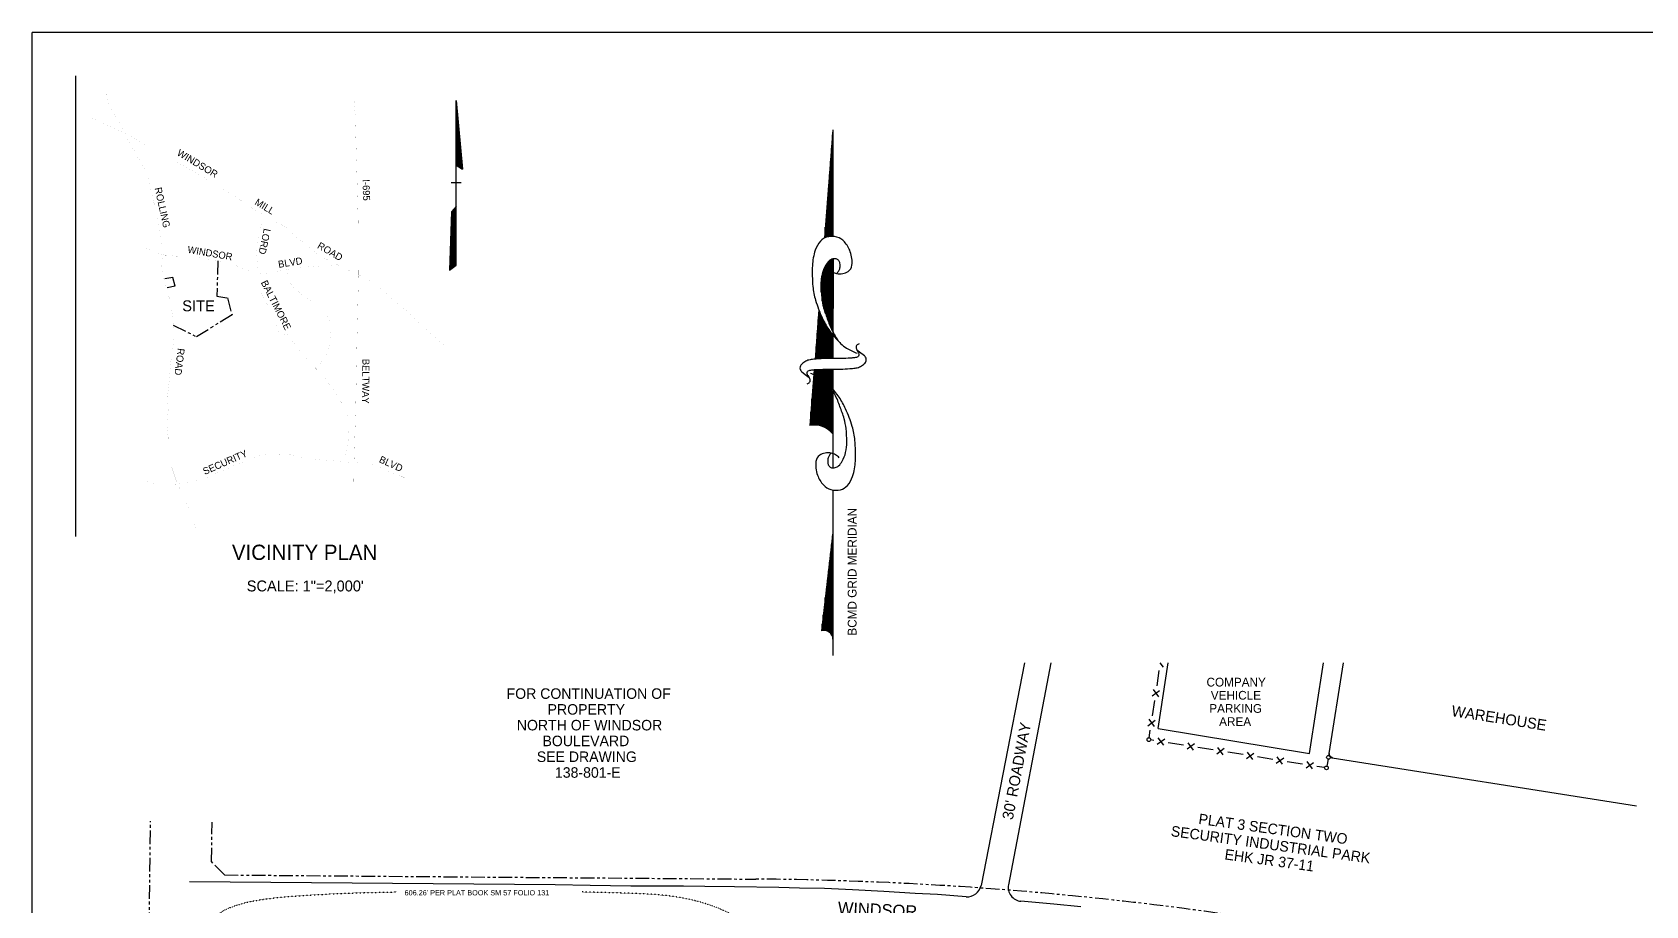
# Model space of a CAD drawing. Extents: x -40911 to -31608, y 11226 to 14227.
# Drawn here: x -40911 to -39071, y 13216 to 14212 of the extents above; entities that cross this region are included whole.
import ezdxf
from ezdxf.enums import TextEntityAlignment as Align

# ---------------------------------------------------------------- set-up
doc = ezdxf.new("R2010")
doc.units = 0
doc.header["$MEASUREMENT"] = 0
for name, pattern in [('DASHED', [0.75, 0.5, -0.25]), ('DOT', [0.25, 0, -0.25]), ('PHANTOM2', [31.25, 15.625, -3.125, 3.125, -3.125, 3.125, -3.125])]:
    doc.linetypes.add(name, pattern=pattern)
doc.layers.get('0').update_dxf_attribs({"linetype": 'CONTINUOUS'})
for name, color, linetype in [('ADJOIN', 7, 'CONTINUOUS'), ('BLDG', 7, 'CONTINUOUS'), ('BLDG-LAB', 7, 'CONTINUOUS'), ('BORDER', 7, 'CONTINUOUS'), ('BOUND', 7, 'CONTINUOUS'), ('BOUND-ABND', 7, 'CONTINUOUS'), ('FENCE', 7, 'CONTINUOUS'), ('GRID', 7, 'CONTINUOUS'), ('LOCMAP', 7, 'CONTINUOUS'), ('METES', 7, 'CONTINUOUS'), ('PROPCOR', 7, 'CONTINUOUS'), ('ROADC', 7, 'CONTINUOUS'), ('TEXT', 7, 'CONTINUOUS'), ('TXT', 7, 'CONTINUOUS')]:
    doc.layers.add(name, color=color, linetype=linetype)
doc.styles.add('txt', font='TXT', dxfattribs={"height": 0.2})

msp = doc.modelspace()

# ---------------------------------------------------------------- linework, layer by layer
at = {"color": 7, "linetype": 'Continuous'}
for points, const_width in [([(-40780, 14051.8), (-40805.2, 14095.5), (-40810.7, 14108.1), (-40816.4, 14117.8), (-40823.8, 14128.6), (-40825.6, 14137.1), (-40825.9, 14145.5)], 0.02), ([(-40543.7, 14133.2), (-40542.5, 14117.9), (-40540.6, 14052.4), (-40539.1, 13996.7), (-40538.7, 13934.3), (-40540.5, 13858.8), (-40541.9, 13782.9), (-40543.8, 13721.9), (-40544.4, 13671.5)], 0.04), ([(-40780.1, 14083), (-40806.1, 14097.6), (-40840.6, 14113.3), (-40844.9, 14115.2)], 0.03), ([(-40438, 13852.1), (-40439.2, 13853), (-40485.2, 13895.3), (-40514, 13920.7), (-40520.4, 13925.5), (-40524.9, 13928.9), (-40529.5, 13931.1), (-40575.7, 13953.5), (-40581.9, 13956.7), (-40587.5, 13961), (-40596.5, 13968.4), (-40604.9, 13975.1), (-40614.3, 13982.3), (-40620.5, 13988.8), (-40628, 13993.3), (-40638.2, 13998.1), (-40646.9, 14003.9), (-40658.1, 14010.5), (-40673.9, 14021.2), (-40695.1, 14034.3), (-40707.8, 14041.9), (-40719.7, 14049.4), (-40780.1, 14083)], 0.02), ([(-40780, 14051.8), (-40772.6, 14020.3), (-40768.1, 14002.4), (-40764.4, 13981.4), (-40762.3, 13966), (-40761.4, 13958.3), (-40763.1, 13945.7), (-40761.6, 13934.3), (-40757.7, 13919.4), (-40752.4, 13903.2), (-40750.9, 13888), (-40749.9, 13878.6), (-40749.4, 13868.3), (-40749.9, 13858.6), (-40750.7, 13848.9), (-40753, 13835.3), (-40754.5, 13815.8), (-40756.6, 13796.9), (-40755.8, 13781.3), (-40757.1, 13762.9), (-40755.8, 13749.9), (-40756, 13734.2), (-40753.6, 13722), (-40750.2, 13711.9), (-40746.2, 13699.9), (-40741.5, 13690.1), (-40735.3, 13677.6), (-40731.4, 13665), (-40726.5, 13653.5), (-40724.5, 13646.9)], 0.02), ([(-40647.7, 14002.7), (-40652.2, 13982.2), (-40654.9, 13961.7), (-40653.7, 13940), (-40653.8, 13926), (-40646.2, 13908.2), (-40638.3, 13892.8), (-40632.5, 13878.9), (-40628.3, 13866.9), (-40621.1, 13868.4), (-40600, 13842.3), (-40591.2, 13832.6), (-40577.4, 13818.6), (-40566.6, 13803.9), (-40559.2, 13791.7), (-40552, 13777.6), (-40549.8, 13764.1), (-40550.6, 13745), (-40554.3, 13729), (-40554.1, 13722.1), (-40537.9, 13721), (-40529.2, 13720.8), (-40521.3, 13719.3), (-40508.8, 13712.6), (-40490.7, 13706.2), (-40477.6, 13699.7)], 0.02), ([(-40562.5, 13947.1), (-40597.1, 13944.6), (-40611.7, 13942.7), (-40619.6, 13942), (-40630.1, 13939.5), (-40640, 13937.8), (-40649, 13937), (-40657.2, 13937.5), (-40668.9, 13942.6), (-40682.6, 13947.4), (-40697.8, 13950.8), (-40710.4, 13953.2), (-40722.8, 13955.5), (-40732.4, 13956.7), (-40746.5, 13956.9), (-40755.2, 13957.6), (-40761.3, 13957.7), (-40781, 13966.4)], 0.02), ([(-40620.5, 13941.8), (-40619.8, 13933.9), (-40617.2, 13927.8), (-40613.7, 13921.1), (-40605.4, 13915), (-40586.5, 13901.4), (-40578.9, 13894), (-40571.4, 13883.3), (-40570.1, 13868), (-40572, 13853.5), (-40575.3, 13844.1), (-40579.4, 13837.7), (-40587.1, 13828.5)], 0.02), ([(-40554.1, 13722.1), (-40578.4, 13724.4), (-40596.8, 13726.2), (-40616, 13730.2), (-40635.1, 13730.8), (-40649.4, 13730), (-40660, 13726.9), (-40678.1, 13718.9), (-40696.4, 13710.9), (-40718.5, 13701.3), (-40736.1, 13698.7), (-40746.6, 13696.4), (-40758.1, 13696.1), (-40772.1, 13697.5), (-40780.4, 13700.4)], 0.02)]:
    msp.add_lwpolyline(points, dxfattribs=dict(at, const_width=const_width))
at = {"layer": 'ADJOIN', "color": 7, "linetype": 'PHANTOM2'}
for p, q in [((-40778.3, 13129.8), (-40775.8, 13312.2)), ((-40706.4, 13266.1), (-40705.8, 13311.2)), ((-40691.6, 13250.9), (-40706.4, 13266.1)), ((-40691.6, 13250.9), (-40085.7, 13246.1))]:
    msp.add_line(p, q, dxfattribs=at)
msp.add_arc((-40117.8, 9211.3), 4035, 78.9348, 89.5444, dxfattribs=at)
at = {"layer": 'BLDG', "color": 7, "linetype": 'Continuous'}
for p, q in [((-39431.7, 13389.6), (-39415.3, 13493)), ((-39428.1, 13384.7), (-39081.3, 13329.6))]:
    msp.add_line(p, q, dxfattribs=at)
at = {"layer": 'BORDER', "color": 7, "linetype": 'DASHED'}
for p, q in [((-40910.8, 14212.4), (-36729.6, 14212.4)), ((-40910.8, 11225.8), (-40910.8, 14212.4))]:
    msp.add_line(p, q, dxfattribs=at)
at = {"layer": 'BORDER', "color": 7, "linetype": 'Continuous', "const_width": 0.02}
msp.add_lwpolyline([(-40861, 14161.7), (-40861, 11275.6), (-36779.4, 11275.6), (-36779.4, 14162.6), (-40861, 14162.6)], dxfattribs=at)
at = {"layer": 'BOUND', "color": 7, "linetype": 'PHANTOM2'}
for p, q in [((-40699.2, 13951.7), (-40700.3, 13911.3)), ((-40750.3, 13932.5), (-40759.5, 13930.9)), ((-40747.9, 13922.8), (-40750.3, 13932.5)), ((-40747.9, 13922.8), (-40756.9, 13920.6)), ((-40700.3, 13911.3), (-40688.8, 13909.3)), ((-40688.3, 13909.2), (-40683, 13889.9)), ((-40750, 13878.3), (-40723.6, 13865.1)), ((-40683, 13889.9), (-40707.1, 13875.1)), ((-40723.6, 13865.1), (-40707.1, 13875.1))]:
    msp.add_line(p, q, dxfattribs=at)
at = {"layer": 'FENCE', "color": 5, "linetype": 'Continuous'}
for p, q in [((-39624.7, 13493), (-39621.1, 13488)), ((-39628, 13466.5), (-39625.4, 13484)), ((-39633.5, 13455.2), (-39625.1, 13461.4)), ((-39632.4, 13462.5), (-39626.2, 13454.1)), ((-39633.2, 13432.6), (-39630.5, 13450)), ((-39638.6, 13421.2), (-39630.2, 13427.4)), ((-39637.4, 13428.5), (-39631.3, 13420.1)), ((-39636.9, 13407.3), (-39635.7, 13416.1)), ((-39631.7, 13404.4), (-39635.2, 13404.9)), ((-39627.7, 13400), (-39619.2, 13406.2)), ((-39620.3, 13398.9), (-39626.5, 13407.3)), ((-39597.8, 13399), (-39615.2, 13401.8)), ((-39593.7, 13394.6), (-39585.3, 13400.8)), ((-39586.5, 13393.4), (-39592.6, 13401.8)), ((-39563.9, 13393.6), (-39581.3, 13396.4)), ((-39559.8, 13389.2), (-39551.3, 13395.4)), ((-39552.5, 13388), (-39558.7, 13396.5)), ((-39529.9, 13388.2), (-39547.4, 13391)), ((-39525.9, 13383.8), (-39517.4, 13389.9)), ((-39518.6, 13382.7), (-39524.7, 13391.1)), ((-39496, 13382.8), (-39513.4, 13385.5)), ((-39492, 13378.4), (-39483.5, 13384.5)), ((-39484.7, 13377.3), (-39490.8, 13385.7)), ((-39462.1, 13377.4), (-39479.5, 13380.1)), ((-39458, 13373), (-39449.6, 13379.2)), ((-39450.8, 13371.8), (-39456.9, 13380.3)), ((-39432.9, 13383), (-39434.4, 13375.1)), ((-39431.7, 13389.6), (-39432.1, 13387.1)), ((-39431.7, 13389.5), (-39431.8, 13389.4)), ((-39431.8, 13389.4), (-39431.8, 13389.3)), ((-39431.8, 13389.3), (-39431.7, 13389.2)), ((-39431.7, 13389.1), (-39431.8, 13389)), ((-39431.8, 13389), (-39431.8, 13388.9)), ((-39431.8, 13388.9), (-39431.8, 13388.8)), ((-39431.8, 13388.8), (-39431.7, 13388.7)), ((-39431.7, 13389.6), (-39431.7, 13389.5)), ((-39431.7, 13389.6), (-39431.7, 13389.6)), ((-39431.7, 13389.2), (-39431.7, 13389.1)), ((-39431.7, 13388.7), (-39431.7, 13388.6)), ((-39431.7, 13388.6), (-39431.7, 13388.5)), ((-39431.7, 13388.5), (-39431.7, 13388.4)), ((-39431.7, 13388.4), (-39431.7, 13388.3)), ((-39431.7, 13388.3), (-39431.6, 13388.2)), ((-39431.6, 13388.2), (-39431.7, 13388.1)), ((-39431.7, 13388.1), (-39431.7, 13388)), ((-39431.7, 13388), (-39431.6, 13388)), ((-39431.6, 13388), (-39431.6, 13387.9)), ((-39431.6, 13388), (-39431.6, 13388)), ((-39431.6, 13387.9), (-39431.5, 13387.8)), ((-39431.5, 13387.8), (-39431.5, 13387.7)), ((-39431.5, 13387.7), (-39431.5, 13387.6)), ((-39431.5, 13387.6), (-39431.5, 13387.5)), ((-39431.5, 13387.5), (-39431.5, 13387.4)), ((-39431.5, 13387.4), (-39431.4, 13387.3)), ((-39431.4, 13387.3), (-39431.3, 13387.2)), ((-39431.3, 13387.2), (-39431.3, 13387.1)), ((-39431.3, 13387.1), (-39431.3, 13387)), ((-39431.3, 13387), (-39431.3, 13386.9)), ((-39431.3, 13386.9), (-39431.2, 13386.9)), ((-39431.2, 13386.9), (-39431.2, 13386.8)), ((-39431.2, 13386.8), (-39431.1, 13386.7)), ((-39431.1, 13386.7), (-39431.1, 13386.6)), ((-39431.1, 13386.6), (-39431, 13386.6)), ((-39431, 13386.6), (-39431, 13386.5)), ((-39431, 13386.5), (-39431, 13386.4)), ((-39431, 13386.4), (-39430.9, 13386.4)), ((-39430.9, 13386.4), (-39430.8, 13386.3)), ((-39430.8, 13386.3), (-39430.7, 13386.2)), ((-39430.7, 13386.2), (-39430.7, 13386.1)), ((-39430.7, 13386.1), (-39430.6, 13386.1)), ((-39430.6, 13386.1), (-39430.6, 13386)), ((-39430.6, 13386), (-39430.6, 13385.9)), ((-39430.6, 13385.9), (-39430.5, 13385.9)), ((-39430.5, 13385.9), (-39430.5, 13385.8)), ((-39430.5, 13385.8), (-39430.3, 13385.8)), ((-39430.3, 13385.8), (-39430.2, 13385.7)), ((-39430.2, 13385.7), (-39430.2, 13385.6)), ((-39430.2, 13385.6), (-39430.1, 13385.6)), ((-39430.1, 13385.6), (-39430.1, 13385.5)), ((-39430.1, 13385.5), (-39430, 13385.4)), ((-39430, 13385.4), (-39429.9, 13385.5)), ((-39429.9, 13385.5), (-39429.8, 13385.4)), ((-39429.8, 13385.4), (-39429.7, 13385.3)), ((-39429.8, 13385.4), (-39429.8, 13385.4)), ((-39429.7, 13385.3), (-39429.6, 13385.3)), ((-39429.6, 13385.3), (-39429.6, 13385.2)), ((-39429.6, 13385.2), (-39429.5, 13385.2)), ((-39429.5, 13385.2), (-39429.5, 13385.1)), ((-39429.5, 13385.1), (-39429.4, 13385.1)), ((-39429.4, 13385.1), (-39429.3, 13385.1)), ((-39429.3, 13385.1), (-39429.2, 13385)), ((-39429.2, 13385), (-39429.1, 13385)), ((-39429.1, 13385), (-39429, 13384.9)), ((-39429, 13384.9), (-39428.8, 13384.8)), ((-39428.8, 13384.8), (-39428.7, 13384.9)), ((-39428.7, 13384.9), (-39428.6, 13384.8)), ((-39428.6, 13384.8), (-39428.5, 13384.8)), ((-39428.5, 13384.8), (-39428.4, 13384.7)), ((-39428.4, 13384.7), (-39428.3, 13384.7)), ((-39428.3, 13384.7), (-39428.2, 13384.7)), ((-39428.2, 13384.7), (-39428.1, 13384.7)), ((-39436.9, 13373.4), (-39445.6, 13374.8))]:
    msp.add_line(p, q, dxfattribs=at)
for centre in [(-39637.2, 13405.3), (-39432.5, 13385.1), (-39434.8, 13373)]:
    msp.add_circle(centre, 2.13, dxfattribs=at)
for p in [(-39431.8, 13388.9), (-39431.7, 13389.2), (-39431.7, 13388.6), (-39431.7, 13388.3), (-39431.5, 13387.8), (-39431.5, 13387.5), (-39431.3, 13387.2), (-39431, 13386.4), (-39430.8, 13386.3), (-39430.3, 13385.8), (-39430.2, 13385.7), (-39429.3, 13385.1), (-39429.2, 13385), (-39429, 13384.9), (-39428.7, 13384.9), (-39428.5, 13384.8), (-39428.3, 13384.7)]:
    msp.add_point(p, dxfattribs=at)
at = {"layer": 'GRID', "color": 70, "linetype": 'Continuous'}
for p, q in [((-39997.6, 14101.2), (-40007.2, 13977.7)), ((-39997.6, 14101.2), (-39997.6, 13979.4)), ((-39999.2, 13979.2), (-39999.2, 14080.2)), ((-39998.1, 13979.4), (-39998.1, 14095.3)), ((-40000.4, 13979.1), (-40000.4, 14065.1)), ((-40001.6, 13978.9), (-40001.6, 14050.1)), ((-40002.7, 13978.7), (-40002.7, 14035)), ((-40005.1, 13978.2), (-40005.1, 14004.9)), ((-40003.9, 13978.4), (-40003.9, 14019.9)), ((-40006.3, 13977.9), (-40006.3, 13989.8)), ((-40003.9, 13885.6), (-40003.9, 13948.8)), ((-40002.7, 13882.4), (-40002.7, 13950.2)), ((-40001.6, 13879.3), (-40001.6, 13951)), ((-40000.4, 13876.7), (-40000.4, 13951.8)), ((-39999.2, 13874), (-39999.2, 13952.6)), ((-39998.1, 13871.4), (-39998.1, 13953.4)), ((-39997.4, 13953.8), (-39997.6, 13840.2)), ((-40010.6, 13934), (-40011.3, 13925.7)), ((-40009.8, 13906), (-40009.8, 13934.9)), ((-40008.6, 13899.9), (-40008.6, 13939.2)), ((-40007.4, 13895.4), (-40007.4, 13942.8)), ((-40006.3, 13892), (-40006.3, 13944.8)), ((-40005.1, 13888.7), (-40005.1, 13946.8)), ((-40010.9, 13916.1), (-40010.9, 13919.3)), ((-40013.6, 13895.5), (-40014.4, 13885.8)), ((-40013.3, 13839.6), (-40013.3, 13894.7)), ((-40014.4, 13885.8), (-40018, 13838.9)), ((-40014.5, 13839.5), (-40014.5, 13884.5)), ((-40012.1, 13839.6), (-40012.1, 13891.7)), ((-40010.9, 13839.7), (-40010.9, 13888.7)), ((-40009.8, 13839.7), (-40009.8, 13885.7)), ((-40008.6, 13839.8), (-40008.6, 13883.6)), ((-40007.4, 13839.8), (-40007.4, 13881.7)), ((-40006.3, 13839.9), (-40006.3, 13879.7)), ((-40005.1, 13839.9), (-40005.1, 13877.8)), ((-40003.9, 13840), (-40003.9, 13875.8)), ((-40015.6, 13839.5), (-40015.6, 13869.2)), ((-40002.7, 13840), (-40002.7, 13873.9)), ((-40001.6, 13840.1), (-40001.6, 13872.3)), ((-40000.4, 13840.1), (-40000.4, 13870.7)), ((-39999.2, 13840.2), (-39999.2, 13869.2)), ((-39998.1, 13840.2), (-39998.1, 13867.6)), ((-40016.8, 13839.5), (-40016.8, 13853.9)), ((-40018.9, 13827.1), (-40023.8, 13763.7)), ((-40019.2, 13764), (-40019.2, 13824.1)), ((-40018, 13764), (-40018, 13827.2)), ((-40016.8, 13764), (-40016.8, 13827.3)), ((-40015.6, 13764), (-40015.6, 13827.3)), ((-40014.5, 13763.9), (-40014.5, 13827.4)), ((-40013.3, 13763.7), (-40013.3, 13827.5)), ((-40012.1, 13763.5), (-40012.1, 13827.6)), ((-40010.9, 13763.3), (-40010.9, 13827.7)), ((-40009.8, 13762.9), (-40009.8, 13827.8)), ((-40008.6, 13762.6), (-40008.6, 13827.8)), ((-40007.4, 13762.2), (-40007.4, 13827.8)), ((-40006.3, 13761.5), (-40006.3, 13827.8)), ((-40005.1, 13760.8), (-40005.1, 13827.8)), ((-40003.9, 13760.1), (-40003.9, 13827.8)), ((-40002.7, 13759.3), (-40002.7, 13827.8)), ((-40001.6, 13809.2), (-40001.6, 13827.8)), ((-40000.4, 13807.9), (-40000.4, 13827.8)), ((-39999.2, 13806.6), (-39999.2, 13827.8)), ((-39998.1, 13805.3), (-39998.1, 13827.7)), ((-39997.6, 13827.7), (-39997.6, 13826.2)), ((-39997.6, 13826.2), (-39997.6, 13804.8)), ((-40020.3, 13763.9), (-40020.3, 13809)), ((-40001.6, 13758.4), (-40001.6, 13808.8)), ((-40000.4, 13757.4), (-40000.4, 13807)), ((-39999.2, 13756.1), (-39999.2, 13805.2)), ((-39998.1, 13754.8), (-39998.1, 13803.4)), ((-39997.6, 13802.6), (-39997.6, 13795.3)), ((-40021.5, 13763.9), (-40021.5, 13793.9)), ((-39997.6, 13795.3), (-39997.6, 13754.3)), ((-40022.7, 13763.8), (-40022.7, 13778.9)), ((-40023.8, 13763.8), (-40023.8, 13763.8)), ((-39997.6, 13754.3), (-39997.6, 13715.3)), ((-39997.7, 13690.1), (-39997.6, 13641.8)), ((-39997.6, 13641.8), (-40010.7, 13529.3)), ((-39998.1, 13522.9), (-39998.1, 13637.9)), ((-39997.6, 13641.8), (-39997.6, 13519.9)), ((-40000.4, 13526.9), (-40000.4, 13617.8)), ((-39999.2, 13525.4), (-39999.2, 13627.8)), ((-40001.6, 13527.9), (-40001.6, 13607.7)), ((-40003.9, 13529.2), (-40003.9, 13587.6)), ((-40002.7, 13528.7), (-40002.7, 13597.7)), ((-40006.3, 13529.8), (-40006.3, 13567.5)), ((-40005.1, 13529.6), (-40005.1, 13577.6)), ((-40008.6, 13529.9), (-40008.6, 13547.5)), ((-40007.4, 13529.9), (-40007.4, 13557.5)), ((-40009.8, 13529.7), (-40009.8, 13537.4)), ((-39997.6, 13519.9), (-39997.6, 13501.2))]:
    msp.add_line(p, q, dxfattribs=at)
at = {"layer": 'GRID', "color": 70, "linetype": 'Continuous', "elevation": 0}
for points in [[(-40002.7, 13942.5, 0.077736), (-39998.4, 13939, 0.07962), (-39993.4, 13937.1, 0.096266), (-39986.5, 13937, 0.100752), (-39980.3, 13939.5, 0.224486), (-39976, 13946.5, 0.11255), (-39977.8, 13962, 0.100563), (-39984.6, 13973.3, 0.134878), (-39993, 13978.6, 0.132719), (-40003.9, 13978.9, 0.155229), (-40011.9, 13974, 0.101616), (-40017.8, 13963.7, 0.067278), (-40021, 13946.1, 0.034332), (-40020.5, 13922.4, 0.050354), (-40017.4, 13906.6, 0.032541), (-40009.9, 13886.7, 0.044988), (-40002.4, 13873.2, 0.025546), (-39997.3, 13866.6, 0.017117), (-39988.8, 13857.3, 0.06565), (-39982, 13851.9, 0.042468), (-39969.9, 13846.1)], [(-39993.3, 13937.1, 0.076919), (-39991, 13940.1, 0.080527), (-39989.7, 13943.5, 0.088695), (-39989.7, 13948.9, 0.141897), (-39991.1, 13952, 0.152973), (-39994, 13953.7, 0.126446), (-39997.9, 13953.7, 0.120122), (-40001.9, 13951.5, 0.080483), (-40006, 13946.2, 0.067361), (-40009.9, 13936.3, 0.059891), (-40011.3, 13924.5, 0.028199), (-40010.4, 13909, 0.039094), (-40008.2, 13898, 0.016831), (-40005.9, 13890.8, 0.008651), (-40000.8, 13877, 0.03625), (-39997.5, 13870.1, 0.021578), (-39990.6, 13859.1)], [(-39997.4, 13840.2, 0.004821), (-40002.8, 13840.2, 0.00885), (-40005.7, 13840.1, 0.005772), (-40016.6, 13839.5, 0.010588), (-40022.5, 13838.9, 0.071206), (-40027.4, 13837.6, 0.064975), (-40032.1, 13834.8, 0.103615), (-40034.7, 13831.8, 0.157116), (-40035.2, 13829.2, 0.084448), (-40034.4, 13826.4, 0.119022), (-40033, 13824.8), (-40027.6, 13820.8), (-40024.6, 13818.6)], [(-39967.8, 13856.7, 0.155222), (-39970.6, 13855.1, 0.230745), (-39971.3, 13852.9, 0.039788), (-39970.8, 13851, 0.040789), (-39970.1, 13849.2, 0.05365), (-39969.2, 13847.8, -0.067543), (-39968.3, 13846.5, -0.159888), (-39967.9, 13843.9, -0.204389), (-39969.1, 13842.2, -0.067398), (-39970.8, 13841.4, -0.052215), (-39973.1, 13840.9, -0.013577), (-39977.3, 13840.6, -0.005027), (-39988.7, 13840.1, -0.010776), (-39991.7, 13840.1, -0.005653), (-39997.4, 13840.2)], [(-39997.4, 13827.8, 0.004821), (-39992, 13827.9, 0.00885), (-39989.1, 13828, 0.005772), (-39978.2, 13828.6, 0.010588), (-39972.3, 13829.2, 0.071206), (-39967.4, 13830.5, 0.064975), (-39962.7, 13833.2, 0.103615), (-39960.1, 13836.3, 0.157116), (-39959.6, 13838.9, 0.084448), (-39960.4, 13841.7, 0.119022), (-39961.8, 13843.3), (-39967.2, 13847.2), (-39970.2, 13849.5)], [(-40027, 13811.4, 0.155222), (-40024.2, 13813, 0.230745), (-40023.5, 13815.2, 0.039788), (-40024, 13817.1, 0.040789), (-40024.7, 13818.9, 0.05365), (-40025.6, 13820.2, -0.067543), (-40026.5, 13821.6, -0.159888), (-40026.9, 13824.1, -0.204389), (-40025.7, 13825.9, -0.067398), (-40024, 13826.7, -0.052215), (-40021.7, 13827.2, -0.013577), (-40017.5, 13827.5, -0.005027), (-40006.1, 13828, -0.010776), (-40003.1, 13828, -0.005653), (-39997.4, 13827.8)], [(-39990.4, 13726.8, 0.077736), (-39994.6, 13730.2, 0.07962), (-39999.6, 13732.1, 0.096266), (-40006.6, 13732.2, 0.100752), (-40012.7, 13729.8, 0.224486), (-40017, 13722.8, 0.11255), (-40015.2, 13707.2, 0.100563), (-40008.4, 13695.9, 0.134878), (-40000, 13690.7, 0.132719), (-39989.1, 13690.4, 0.155229), (-39981.1, 13695.2, 0.101616), (-39975.2, 13705.6, 0.067278), (-39972, 13723.1, 0.034332), (-39972.6, 13746.8, 0.050354), (-39975.6, 13762.7, 0.032541), (-39983.1, 13782.6, 0.044988), (-39990.6, 13796, 0.025546), (-39995.7, 13802.7, 0.017117), (-40004.2, 13811.9, 0.06565), (-40011, 13817.3, 0.042468), (-40023.1, 13823.1)], [(-39999.7, 13732.2, 0.076919), (-40002, 13729.2, 0.080527), (-40003.3, 13725.8, 0.088695), (-40003.4, 13720.3, 0.141897), (-40001.9, 13717.2, 0.152973), (-39999.1, 13715.5, 0.126446), (-39995.1, 13715.6, 0.120122), (-39991.1, 13717.8, 0.080483), (-39987, 13723, 0.067361), (-39983.1, 13732.9, 0.059891), (-39981.8, 13744.8, 0.028199), (-39982.7, 13760.3, 0.039094), (-39984.8, 13771.3, 0.016831), (-39987.1, 13778.5, 0.008651), (-39992.2, 13792.2, 0.03625), (-39995.6, 13799.2, 0.021578), (-40002.4, 13810.1)]]:
    msp.add_lwpolyline(points, format="xyb", dxfattribs=at)
at = {"layer": 'GRID', "color": 70, "linetype": 'Continuous'}
for centre, radius, start, end in [((-40018.9, 13736.4), 27.8, 40.1394, 100.2647), ((-40007.6, 13519.9), 9.99, 0.0614, 108.1897)]:
    msp.add_arc(centre, radius, start, end, dxfattribs=at)
at = {"layer": 'LOCMAP', "color": 7, "linetype": 'Continuous'}
for p, q in [((-40861, 13636.9), (-40861, 14162.6)), ((-40427.3, 13946.5), (-40427.3, 14134.5)), ((-40427.3, 14134.5), (-40420.1, 14056.2)), ((-40427.1, 14128.7), (-40426.9, 14061.1)), ((-40420.5, 14056.9), (-40427.1, 14128.7)), ((-40426.7, 14120.7), (-40426.4, 14061.4)), ((-40421.1, 14057.3), (-40426.7, 14120.7)), ((-40426.2, 14110.5), (-40426, 14061.8)), ((-40421.8, 14058.4), (-40426.2, 14110.5)), ((-40425.8, 14100.9), (-40425.5, 14062.3)), ((-40422.5, 14059.5), (-40425.8, 14100.9)), ((-40425.3, 14088.6), (-40424.9, 14062.7)), ((-40423, 14060.7), (-40425.3, 14088.6)), ((-40427.3, 14060.9), (-40420.1, 14056.2)), ((-40426.9, 14061.1), (-40421.1, 14057.3)), ((-40426.4, 14061.4), (-40421.8, 14058.4)), ((-40426, 14061.8), (-40422.5, 14059.5)), ((-40425.5, 14062.3), (-40423, 14060.7)), ((-40424.9, 14062.7), (-40423.8, 14062)), ((-40424.7, 14076.2), (-40424.3, 14063.3)), ((-40423.8, 14062), (-40424.7, 14076.2)), ((-40421.5, 14040.5), (-40433.1, 14040.5)), ((-40432.8, 14007.5), (-40435.1, 13940.9)), ((-40432.4, 14007.3), (-40434.6, 13941.8)), ((-40431.9, 14007.2), (-40434.1, 13943.1)), ((-40431.4, 14007), (-40433.2, 13944.5)), ((-40427.3, 14013.7), (-40432.8, 14007.5)), ((-40430.9, 14006.9), (-40432.6, 13945.8)), ((-40427.7, 14012.7), (-40432.4, 14007.3)), ((-40430.3, 14006.2), (-40432.2, 13946.8)), ((-40428.1, 14011.3), (-40431.9, 14007.2)), ((-40428.7, 14009.6), (-40431.4, 14007)), ((-40430, 14004.5), (-40431.4, 13948)), ((-40429.3, 14007.9), (-40430.9, 14006.9)), ((-40430.7, 13947.8), (-40430, 14004.5)), ((-40429.7, 14006.7), (-40430.3, 14006.2)), ((-40430, 13947.5), (-40429.7, 14006.7)), ((-40429.5, 13947.3), (-40429.3, 14007.9)), ((-40428.8, 13947), (-40428.7, 14009.6)), ((-40428.2, 13946.8), (-40428.1, 14011.3)), ((-40427.8, 13946.8), (-40427.7, 14012.7)), ((-40435.1, 13940.9), (-40427.3, 13946.5)), ((-40434.6, 13941.8), (-40428.2, 13946.8)), ((-40434.1, 13943.1), (-40428.8, 13947)), ((-40433.2, 13944.5), (-40429.5, 13947.3)), ((-40432.6, 13945.8), (-40430, 13947.5)), ((-40432.2, 13946.8), (-40430.7, 13947.8))]:
    msp.add_line(p, q, dxfattribs=at)
at = {"layer": 'LOCMAP', "color": 7, "linetype": 'Continuous', "const_width": 0.02}
msp.add_lwpolyline([(-40345.3, 14162.6), (-40345.3, 13636.9), (-40861, 13636.9)], dxfattribs=at)
at = {"layer": 'METES', "color": 70, "linetype": 'DOT'}
for points in [[(-40708.7, 13188.5), (-40702.6, 13206), (-40683.8, 13215.4), (-40654.9, 13222.8), (-40609.9, 13227.5), (-40542.1, 13230.8), (-40495.1, 13231.5)], [(-40086.7, 13180.5), (-40099.4, 13198.6), (-40125, 13213.4), (-40166.6, 13225.5), (-40213, 13230.2), (-40266, 13230.8), (-40283.5, 13231.5)]]:
    msp.add_open_spline(points, degree=3, dxfattribs=at)
at = {"layer": 'ROADC', "color": 7, "linetype": 'Continuous'}
for p, q in [((-39779.3, 13493), (-39828.7, 13239)), ((-39749.2, 13493), (-39797.4, 13239.8)), ((-40314.6, 13239.5), (-40731.4, 13243.2)), ((-40274.5, 13239), (-40314.6, 13239.5)), ((-40228, 13238.2), (-40274.5, 13239)), ((-40198.3, 13238.1), (-40228, 13238.2)), ((-40168.2, 13238), (-40198.3, 13238.1)), ((-40143.8, 13237.7), (-40168.2, 13238)), ((-40109.8, 13237.3), (-40143.8, 13237.7)), ((-40059.3, 13236.6), (-40109.8, 13237.3)), ((-40035.7, 13235.9), (-40059.3, 13236.6)), ((-40007.1, 13235.4), (-40035.7, 13235.9)), ((-39975.2, 13234), (-40007.1, 13235.4)), ((-39939.6, 13232.1), (-39975.2, 13234)), ((-39903.8, 13229.9), (-39939.6, 13232.1)), ((-39878.2, 13228.6), (-39903.8, 13229.9)), ((-39845.7, 13226), (-39878.2, 13228.6)), ((-39745.7, 13217.4), (-39783.2, 13220.8)), ((-39714.7, 13214.7), (-39745.7, 13217.4))]:
    msp.add_line(p, q, dxfattribs=at)
at = {"layer": 'ROADC', "color": 70, "linetype": 'Continuous'}
for p, q in [((-39626.5, 13417.8), (-39615.3, 13493)), ((-39453.9, 13389.5), (-39438.2, 13493)), ((-39626.5, 13417.8), (-39453.9, 13389.5))]:
    msp.add_line(p, q, dxfattribs=at)
at = {"layer": 'ROADC', "color": 7, "linetype": 'Continuous'}
for centre, start, end in [((-39844.4, 13242), 265.6511, 348.975), ((-39781.7, 13236.8), 169.2184, 264.7587)]:
    msp.add_arc(centre, 16, start, end, dxfattribs=at)

# ---------------------------------------------------------------- texts
at = {"layer": 'BLDG-LAB', "color": 7, "linetype": 'Continuous', "style": 'txt', "width": 1.002157}
msp.add_text('WAREHOUSE', height=12.43, rotation=351.1138, dxfattribs=at).set_placement((-39238.8, 13423.8), align=Align.CENTER)
at = {"layer": 'BOUND-ABND', "color": 6, "linetype": 'Continuous', "style": 'txt'}
msp.add_text("606.26' PER PLAT BOOK SM 57 FOLIO 131", height=6, dxfattribs=at).set_placement((-40486.2, 13227.6))
at = {"layer": 'LOCMAP', "color": 7, "linetype": 'Continuous', "style": 'txt'}
for s, height, width, p in [('VICINITY PLAN', 17.422, 1.000287, (-40600.2, 13610.3)), ('SCALE: 1"=2,000\'', 12.444, 0.999437, (-40599.5, 13574.4))]:
    msp.add_text(s, height=height, dxfattribs=dict(at, width=width)).set_placement(p, align=Align.CENTER)
at = {"layer": 'PROPCOR', "color": 2, "linetype": 'Continuous', "style": 'txt'}
msp.add_text('BCMD GRID MERIDIAN', height=10, rotation=90, dxfattribs=at).set_placement((-39970.7, 13524))
at = {"layer": 'TEXT', "color": 7, "linetype": 'Continuous', "style": 'txt'}
for s, rotation, p in [('WINDSOR', 328.9417, (-40746.5, 14072.6)), ('I-695', 271.9757, (-40534.2, 14044.4)), ('ROLLING', 282.4444, (-40771.3, 14034.5)), ('MILL ', 328.7917, (-40657.8, 14016.3)), ('LORD', 257.9006, (-40646.5, 13989)), ('WINDSOR', 350.2762, (-40734.2, 13960.8)), ('ROAD', 329.9915, (-40586.5, 13966.5)), ('BLVD', 9.2897, (-40629.7, 13943.5)), ('BALTIMORE', 296.9894, (-40650.3, 13926.8)), ('ROAD', 262.744, (-40744.8, 13852.2)), ('BELTWAY', 269.4693, (-40534.2, 13839.8)), ('SECURITY', 23.7411, (-40714.1, 13707.2)), ('BLVD', 335.5646, (-40516, 13722.1))]:
    msp.add_text(s, height=8, rotation=rotation, dxfattribs=at).set_placement(p)
for s, height, p in [('SITE', 12.5, (-40721.2, 13894)), ('PROPERTY', 12, (-40278.9, 13433.8))]:
    msp.add_text(s, height=height, dxfattribs=at).set_placement(p, align=Align.CENTER)
at = {"layer": 'TEXT', "color": 70, "linetype": 'Continuous', "style": 'txt'}
for s, height, rotation, width, p in [('COMPANY', 9.97, 0.0119, 1.00361, (-39537.7, 13465.9)), ('PARKING', 9.94, 359.9776, 1.005229, (-39538.3, 13435.9)), ('AREA', 9.97, 0.0398, 1.004894, (-39538.9, 13420.9))]:
    msp.add_text(s, height=height, rotation=rotation, dxfattribs=dict(at, width=width)).set_placement(p, align=Align.CENTER)
at = {"layer": 'TEXT', "color": 7, "linetype": 'Continuous', "style": 'txt'}
for s, height, width, p in [('FOR CONTINUATION OF', 12.003, 0.9998, (-40276.2, 13451.8)), ('NORTH OF WINDSOR', 12.003, 1.0002, (-40275.2, 13415.8)), ('BOULEVARD', 12, 0.999592, (-40279.4, 13397.8)), ('SEE DRAWING', 12.003, 1.000067, (-40278.3, 13379.8)), ('138-801-E', 12, 0.999592, (-40277.2, 13361.8))]:
    msp.add_text(s, height=height, dxfattribs=dict(at, width=width)).set_placement(p, align=Align.CENTER)
at = {"layer": 'TEXT', "color": 70, "linetype": 'Continuous', "style": 'txt', "width": 1.004172}
msp.add_text('VEHICLE', height=9.97, dxfattribs=at).set_placement((-39538, 13450.9), align=Align.CENTER)
at = {"layer": 'TEXT', "color": 7, "linetype": 'Continuous', "style": 'txt', "width": 0.999045}
msp.add_text("30' ROADWAY", height=12.457, rotation=79.262, dxfattribs=at).set_placement((-39792.5, 13313.2))
at = {"layer": 'TEXT', "color": 7, "linetype": 'Continuous', "style": 'txt'}
for s, width, p in [('SECURITY INDUSTRIAL PARK', 1.000067, (-39499.2, 13279.7)), ('PLAT 3 SECTION TWO', 0.999867, (-39496.4, 13297.5)), ('EHK JR 37-11', 1.000267, (-39500.6, 13261.7))]:
    msp.add_text(s, height=12.003, rotation=352.187, dxfattribs=dict(at, width=width)).set_placement(p, align=Align.CENTER)
at = {"layer": 'TXT', "color": 7, "linetype": 'Continuous', "style": 'txt'}
msp.add_text('WINDSOR', height=14, rotation=357.1383, dxfattribs=at).set_placement((-39992.3, 13206.4))

doc.saveas('drawing.dxf')
